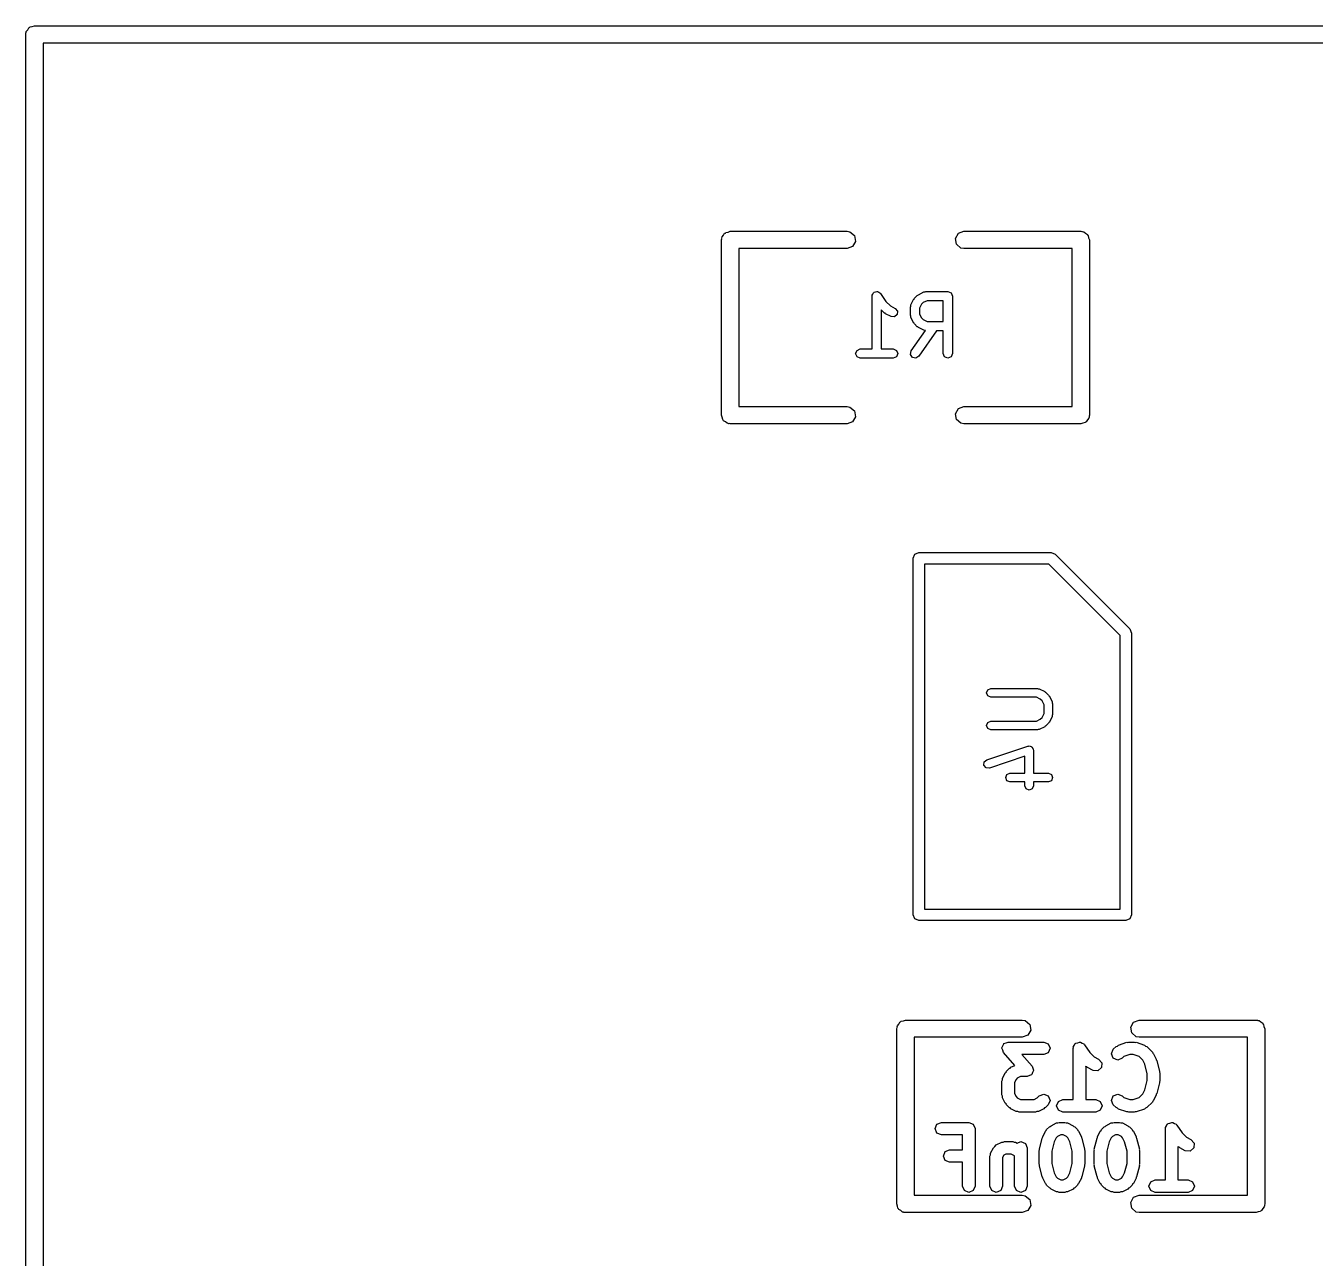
# Model space of a CAD drawing. Extents: x 0.08 to 2.92, y 0.03 to 3.58.
# Drawn here: x 0.1537 to 0.595, y 1.3501 to 1.772 of the extents above; entities that cross this region are included whole.
import ezdxf

# ---------------------------------------------------------------- set-up
doc = ezdxf.new("R2010")
doc.units = 0
doc.header["$MEASUREMENT"] = 0
doc.layers.add('BLACK', color=7, linetype='CONTINUOUS')

msp = doc.modelspace()

# ---------------------------------------------------------------- linework, layer by layer
at = {"layer": 'BLACK', "linetype": 'CONTINUOUS'}
for p, q in [((0.153772, 1.76968), (0.153839, 1.77007)), ((0.153839, 1.77007), (0.154333, 1.77065)), ((0.154333, 1.77065), (0.154716, 1.77132)), ((0.154716, 1.77132), (0.154967, 1.77141)), ((0.154967, 1.77141), (0.155138, 1.77161)), ((0.155138, 1.77161), (0.155893, 1.77175)), ((0.155893, 1.77175), (0.156614, 1.77201)), ((0.156614, 1.77201), (1.3574, 1.77201)), ((0.153661, 1.76906), (0.153729, 1.76944)), ((0.153661, 0.036772), (0.153661, 1.76906)), ((0.153706, 1.76957), (0.153772, 1.76968)), ((0.153729, 1.76944), (0.153706, 1.76957)), ((0.159567, 1.7661), (0.159567, 0.039724)), ((1.35445, 1.7661), (0.159567, 1.7661)), ((0.391783, 1.6987), (0.391851, 1.69909)), ((0.391828, 1.69922), (0.391894, 1.69933)), ((0.391851, 1.69909), (0.391828, 1.69922)), ((0.391894, 1.69933), (0.391962, 1.69971)), ((0.391962, 1.69971), (0.392455, 1.7003)), ((0.392455, 1.7003), (0.392838, 1.70097)), ((0.392838, 1.70097), (0.393089, 1.70106)), ((0.393089, 1.70106), (0.39326, 1.70126)), ((0.39326, 1.70126), (0.394015, 1.7014)), ((0.394015, 1.7014), (0.394736, 1.70166)), ((0.394736, 1.70166), (0.434736, 1.70166)), ((0.434736, 1.70166), (0.435746, 1.70148)), ((0.435746, 1.70148), (0.437293, 1.70018)), ((0.437293, 1.70018), (0.437644, 1.69819)), ((0.471828, 1.69922), (0.472838, 1.70097)), ((0.472179, 1.69723), (0.471828, 1.69922)), ((0.472838, 1.70097), (0.474736, 1.70166)), ((0.474736, 1.70166), (0.514736, 1.70166)), ((0.514736, 1.70166), (0.51512, 1.70159)), ((0.51512, 1.70159), (0.515249, 1.70161)), ((0.515249, 1.70161), (0.515363, 1.70155)), ((0.515363, 1.70155), (0.515746, 1.70148)), ((0.515746, 1.70148), (0.516334, 1.70099)), ((0.516334, 1.70099), (0.516998, 1.7006)), ((0.516998, 1.7006), (0.517089, 1.70035)), ((0.517089, 1.70035), (0.517293, 1.70018)), ((0.517293, 1.70018), (0.517427, 1.69943)), ((0.517427, 1.69943), (0.517689, 1.6987)), ((0.391783, 1.6387), (0.391783, 1.6987)), ((0.434736, 1.69575), (0.397689, 1.69575)), ((0.397689, 1.69575), (0.397689, 1.64166)), ((0.436634, 1.69644), (0.434736, 1.69575)), ((0.437644, 1.69819), (0.436634, 1.69644)), ((0.473726, 1.69593), (0.472179, 1.69723)), ((0.474736, 1.69575), (0.473726, 1.69593)), ((0.511783, 1.69575), (0.474736, 1.69575)), ((0.511783, 1.64166), (0.511783, 1.69575)), ((0.517689, 1.6987), (0.517689, 1.6387)), ((0.443319, 1.67948), (0.443381, 1.67963)), ((0.443319, 1.66137), (0.443319, 1.67948)), ((0.443349, 1.67979), (0.443605, 1.68017)), ((0.443381, 1.67963), (0.443349, 1.67979)), ((0.443605, 1.68017), (0.44378, 1.6806)), ((0.44378, 1.6806), (0.44393, 1.68066)), ((0.44393, 1.68066), (0.44402, 1.68079)), ((0.44402, 1.68079), (0.44447, 1.68088)), ((0.44447, 1.68088), (0.444894, 1.68106)), ((0.444894, 1.68106), (0.445044, 1.681)), ((0.445044, 1.681), (0.445203, 1.68103)), ((0.445203, 1.68103), (0.445584, 1.68077)), ((0.445584, 1.68077), (0.446007, 1.6806)), ((0.446007, 1.6806), (0.446069, 1.68045)), ((0.446069, 1.68045), (0.446204, 1.68036)), ((0.446204, 1.68036), (0.447992, 1.67768)), ((0.447992, 1.67768), (0.449576, 1.67609)), ((0.456609, 1.67644), (0.457546, 1.67831)), ((0.457546, 1.67831), (0.457742, 1.67848)), ((0.457742, 1.67848), (0.457841, 1.67872)), ((0.457841, 1.67872), (0.458778, 1.67966)), ((0.458778, 1.67966), (0.459018, 1.67976)), ((0.459018, 1.67976), (0.459188, 1.67996)), ((0.459188, 1.67996), (0.461062, 1.68089)), ((0.460825, 1.67725), (0.460249, 1.67668)), ((0.462138, 1.67791), (0.460825, 1.67725)), ((0.461062, 1.68089), (0.461428, 1.68092)), ((0.461428, 1.68092), (0.461767, 1.68106)), ((0.461767, 1.68106), (0.469266, 1.68106)), ((0.467691, 1.67791), (0.462138, 1.67791)), ((0.467691, 1.67075), (0.467691, 1.67791)), ((0.469266, 1.68106), (0.470379, 1.6806)), ((0.470379, 1.6806), (0.47084, 1.67948)), ((0.47084, 1.67948), (0.47084, 1.6598)), ((0.44753, 1.67368), (0.446469, 1.67475)), ((0.446469, 1.67475), (0.446469, 1.66137)), ((0.447769, 1.67358), (0.44753, 1.67368)), ((0.447939, 1.67339), (0.447769, 1.67358)), ((0.449814, 1.67245), (0.447939, 1.67339)), ((0.449576, 1.67609), (0.451222, 1.67527)), ((0.451927, 1.67316), (0.451016, 1.67237)), ((0.451222, 1.67527), (0.452012, 1.67436)), ((0.452012, 1.67436), (0.451927, 1.67316)), ((0.456442, 1.67574), (0.456583, 1.67607)), ((0.456442, 1.67292), (0.456442, 1.67574)), ((0.456583, 1.67258), (0.456442, 1.67292)), ((0.456583, 1.67607), (0.456609, 1.67644)), ((0.460249, 1.67668), (0.459592, 1.67536)), ((0.459592, 1.67536), (0.459592, 1.67329)), ((0.459592, 1.67329), (0.460249, 1.67198)), ((0.451016, 1.67237), (0.449814, 1.67245)), ((0.456609, 1.67222), (0.456583, 1.67258)), ((0.457546, 1.67034), (0.456609, 1.67222)), ((0.457742, 1.67017), (0.457546, 1.67034)), ((0.457841, 1.66993), (0.457742, 1.67017)), ((0.458778, 1.669), (0.457841, 1.66993)), ((0.459018, 1.6689), (0.458778, 1.669)), ((0.459188, 1.6687), (0.459018, 1.6689)), ((0.461062, 1.66776), (0.459188, 1.6687)), ((0.460249, 1.67198), (0.460825, 1.67141)), ((0.460825, 1.67141), (0.462138, 1.67075)), ((0.462138, 1.67075), (0.467691, 1.67075)), ((0.456727, 1.6607), (0.461602, 1.66767)), ((0.465399, 1.6676), (0.459307, 1.6589)), ((0.461428, 1.66774), (0.461062, 1.66776)), ((0.461602, 1.66767), (0.461428, 1.66774)), ((0.467691, 1.6676), (0.465399, 1.6676)), ((0.467691, 1.6598), (0.467691, 1.6676)), ((0.437695, 1.6598), (0.438156, 1.66091)), ((0.438156, 1.65869), (0.437695, 1.6598)), ((0.438156, 1.66091), (0.439269, 1.66137)), ((0.439269, 1.66137), (0.443319, 1.66137)), ((0.446469, 1.66137), (0.450518, 1.66137)), ((0.450518, 1.66137), (0.451632, 1.66091)), ((0.451632, 1.66091), (0.452093, 1.6598)), ((0.452093, 1.6598), (0.451632, 1.65869)), ((0.456466, 1.65953), (0.456727, 1.6607)), ((0.457114, 1.65851), (0.456466, 1.65953)), ((0.468152, 1.65869), (0.467691, 1.6598)), ((0.47084, 1.6598), (0.470379, 1.65869)), ((0.439269, 1.65822), (0.438156, 1.65869)), ((0.450518, 1.65822), (0.439269, 1.65822)), ((0.451632, 1.65869), (0.450518, 1.65822)), ((0.458291, 1.65825), (0.457114, 1.65851)), ((0.459307, 1.6589), (0.458291, 1.65825)), ((0.469266, 1.65822), (0.468152, 1.65869)), ((0.470379, 1.65869), (0.469266, 1.65822)), ((0.392046, 1.63798), (0.391783, 1.6387)), ((0.392179, 1.63723), (0.392046, 1.63798)), ((0.397689, 1.64166), (0.434736, 1.64166)), ((0.434736, 1.64166), (0.435746, 1.64148)), ((0.435746, 1.64148), (0.437293, 1.64018)), ((0.437644, 1.63819), (0.436634, 1.63644)), ((0.437293, 1.64018), (0.437644, 1.63819)), ((0.471828, 1.63922), (0.472838, 1.64097)), ((0.472179, 1.63723), (0.471828, 1.63922)), ((0.472838, 1.64097), (0.474736, 1.64166)), ((0.474736, 1.64166), (0.511783, 1.64166)), ((0.517511, 1.63769), (0.517018, 1.63711)), ((0.517579, 1.63808), (0.517511, 1.63769)), ((0.517644, 1.63819), (0.517579, 1.63808)), ((0.517689, 1.6387), (0.517621, 1.63832)), ((0.517621, 1.63832), (0.517644, 1.63819)), ((0.392383, 1.63706), (0.392179, 1.63723)), ((0.392474, 1.63681), (0.392383, 1.63706)), ((0.393139, 1.63642), (0.392474, 1.63681)), ((0.393726, 1.63593), (0.393139, 1.63642)), ((0.39411, 1.63586), (0.393726, 1.63593)), ((0.394223, 1.6358), (0.39411, 1.63586)), ((0.394353, 1.63582), (0.394223, 1.6358)), ((0.394736, 1.63575), (0.394353, 1.63582)), ((0.434736, 1.63575), (0.394736, 1.63575)), ((0.436634, 1.63644), (0.434736, 1.63575)), ((0.473726, 1.63593), (0.472179, 1.63723)), ((0.474736, 1.63575), (0.473726, 1.63593)), ((0.514736, 1.63575), (0.474736, 1.63575)), ((0.515457, 1.63601), (0.514736, 1.63575)), ((0.516213, 1.63615), (0.515457, 1.63601)), ((0.516384, 1.63635), (0.516213, 1.63615)), ((0.516634, 1.63644), (0.516384, 1.63635)), ((0.517018, 1.63711), (0.516634, 1.63644)), ((0.457335, 1.58973), (0.457911, 1.59112)), ((0.457335, 1.46768), (0.457335, 1.58973)), ((0.457911, 1.59112), (0.459303, 1.5917)), ((0.459303, 1.5917), (0.504579, 1.5917)), ((0.504579, 1.5917), (0.505971, 1.59112)), ((0.505971, 1.59112), (0.531561, 1.56553)), ((0.461272, 1.58776), (0.461272, 1.46965)), ((0.503763, 1.58776), (0.461272, 1.58776)), ((0.528201, 1.56332), (0.503763, 1.58776)), ((0.528201, 1.46965), (0.528201, 1.56332)), ((0.531561, 1.56553), (0.532138, 1.56414)), ((0.532138, 1.56414), (0.532138, 1.46768)), ((0.48248, 1.5437), (0.482912, 1.54475)), ((0.482912, 1.54475), (0.483956, 1.54518)), ((0.483956, 1.54518), (0.499892, 1.54518)), ((0.499892, 1.54518), (0.500209, 1.54505)), ((0.500209, 1.54505), (0.500552, 1.54502)), ((0.500552, 1.54502), (0.502427, 1.54409)), ((0.482912, 1.54266), (0.48248, 1.5437)), ((0.483956, 1.54223), (0.482912, 1.54266)), ((0.499543, 1.54223), (0.483956, 1.54223)), ((0.500892, 1.54155), (0.499543, 1.54223)), ((0.501491, 1.54095), (0.500892, 1.54155)), ((0.502165, 1.5396), (0.501491, 1.54095)), ((0.502427, 1.54409), (0.502586, 1.5439)), ((0.502586, 1.5439), (0.502811, 1.54381)), ((0.502811, 1.54381), (0.503748, 1.54287)), ((0.503748, 1.54287), (0.503841, 1.54265)), ((0.503841, 1.54265), (0.504024, 1.54249)), ((0.504024, 1.54249), (0.504962, 1.54061)), ((0.504962, 1.54061), (0.504986, 1.54027)), ((0.504986, 1.54027), (0.505118, 1.53995)), ((0.501491, 1.5352), (0.502165, 1.53655)), ((0.502165, 1.53655), (0.502165, 1.5396)), ((0.504986, 1.53589), (0.504962, 1.53554)), ((0.505118, 1.5362), (0.504986, 1.53589)), ((0.505118, 1.53995), (0.505118, 1.5362)), ((0.48248, 1.53245), (0.482912, 1.5335)), ((0.482912, 1.53141), (0.48248, 1.53245)), ((0.482912, 1.5335), (0.483956, 1.53393)), ((0.483956, 1.53098), (0.482912, 1.53141)), ((0.483956, 1.53393), (0.499543, 1.53393)), ((0.499543, 1.53393), (0.500892, 1.53461)), ((0.502427, 1.53207), (0.500552, 1.53113)), ((0.500892, 1.53461), (0.501491, 1.5352)), ((0.502586, 1.53225), (0.502427, 1.53207)), ((0.502811, 1.53235), (0.502586, 1.53225)), ((0.503748, 1.53329), (0.502811, 1.53235)), ((0.503841, 1.53351), (0.503748, 1.53329)), ((0.504024, 1.53367), (0.503841, 1.53351)), ((0.504962, 1.53554), (0.504024, 1.53367)), ((0.499892, 1.53098), (0.483956, 1.53098)), ((0.500209, 1.53111), (0.499892, 1.53098)), ((0.500552, 1.53113), (0.500209, 1.53111)), ((0.482552, 1.52073), (0.496613, 1.52542)), ((0.496613, 1.52542), (0.496855, 1.5254)), ((0.496855, 1.5254), (0.49708, 1.52549)), ((0.49708, 1.52549), (0.497397, 1.52536)), ((0.497397, 1.52536), (0.49774, 1.52534)), ((0.49774, 1.52534), (0.497899, 1.52515)), ((0.497899, 1.52515), (0.498124, 1.52506)), ((0.498124, 1.52506), (0.498255, 1.52474)), ((0.498255, 1.52474), (0.49848, 1.52448)), ((0.49848, 1.52448), (0.498463, 1.52424)), ((0.498463, 1.52424), (0.498556, 1.52402)), ((0.498556, 1.52402), (0.498556, 1.51612)), ((0.481618, 1.51886), (0.481698, 1.51999)), ((0.482359, 1.51801), (0.481618, 1.51886)), ((0.481698, 1.51999), (0.482552, 1.52073)), ((0.495603, 1.52197), (0.483486, 1.51793)), ((0.495603, 1.51612), (0.495603, 1.52197)), ((0.483486, 1.51793), (0.482359, 1.51801)), ((0.489042, 1.51464), (0.489474, 1.51569)), ((0.489474, 1.5136), (0.489042, 1.51464)), ((0.489474, 1.51569), (0.490518, 1.51612)), ((0.490518, 1.51612), (0.495603, 1.51612)), ((0.498556, 1.51612), (0.503641, 1.51612)), ((0.503641, 1.51612), (0.504685, 1.51569)), ((0.504685, 1.51569), (0.505118, 1.51464)), ((0.505118, 1.51464), (0.504685, 1.5136)), ((0.490518, 1.51317), (0.489474, 1.5136)), ((0.495603, 1.51317), (0.490518, 1.51317)), ((0.495603, 1.51183), (0.495603, 1.51317)), ((0.496036, 1.51079), (0.495603, 1.51183)), ((0.49708, 1.51036), (0.496036, 1.51079)), ((0.498124, 1.51079), (0.49708, 1.51036)), ((0.498556, 1.51183), (0.498124, 1.51079)), ((0.503641, 1.51317), (0.498556, 1.51317)), ((0.498556, 1.51317), (0.498556, 1.51183)), ((0.504685, 1.5136), (0.503641, 1.51317)), ((0.461272, 1.46965), (0.528201, 1.46965)), ((0.457911, 1.46629), (0.457335, 1.46768)), ((0.459303, 1.46571), (0.457911, 1.46629)), ((0.530169, 1.46571), (0.459303, 1.46571)), ((0.531561, 1.46629), (0.530169, 1.46571)), ((0.532138, 1.46768), (0.531561, 1.46629)), ((0.451962, 1.42971), (0.452455, 1.4303)), ((0.452455, 1.4303), (0.452838, 1.43097)), ((0.452838, 1.43097), (0.453089, 1.43106)), ((0.453089, 1.43106), (0.45326, 1.43126)), ((0.45326, 1.43126), (0.454015, 1.4314)), ((0.454015, 1.4314), (0.454736, 1.43166)), ((0.454736, 1.43166), (0.494736, 1.43166)), ((0.494736, 1.43166), (0.495746, 1.43148)), ((0.495746, 1.43148), (0.497293, 1.43018)), ((0.497293, 1.43018), (0.497644, 1.42819)), ((0.531828, 1.42922), (0.532838, 1.43097)), ((0.532838, 1.43097), (0.534736, 1.43166)), ((0.534736, 1.43166), (0.574736, 1.43166)), ((0.574736, 1.43166), (0.57512, 1.43159)), ((0.57512, 1.43159), (0.575249, 1.43161)), ((0.575249, 1.43161), (0.575363, 1.43155)), ((0.575363, 1.43155), (0.575746, 1.43148)), ((0.575746, 1.43148), (0.576334, 1.43099)), ((0.576334, 1.43099), (0.576998, 1.4306)), ((0.576998, 1.4306), (0.577089, 1.43035)), ((0.577089, 1.43035), (0.577293, 1.43018)), ((0.577293, 1.43018), (0.577427, 1.42943)), ((0.451783, 1.4287), (0.451851, 1.42909)), ((0.451783, 1.3687), (0.451783, 1.4287)), ((0.451828, 1.42922), (0.451894, 1.42933)), ((0.451851, 1.42909), (0.451828, 1.42922)), ((0.451894, 1.42933), (0.451962, 1.42971)), ((0.494736, 1.42575), (0.457689, 1.42575)), ((0.457689, 1.42575), (0.457689, 1.37166)), ((0.496634, 1.42644), (0.494736, 1.42575)), ((0.497644, 1.42819), (0.496634, 1.42644)), ((0.532179, 1.42723), (0.531828, 1.42922)), ((0.533726, 1.42593), (0.532179, 1.42723)), ((0.534736, 1.42575), (0.533726, 1.42593)), ((0.571783, 1.42575), (0.534736, 1.42575)), ((0.571783, 1.37166), (0.571783, 1.42575)), ((0.577427, 1.42943), (0.577689, 1.4287)), ((0.577689, 1.4287), (0.577689, 1.3687)), ((0.487727, 1.42199), (0.487756, 1.42206)), ((0.488016, 1.42129), (0.487727, 1.42199)), ((0.487731, 1.42214), (0.488067, 1.42281)), ((0.487756, 1.42206), (0.487731, 1.42214)), ((0.488259, 1.42058), (0.488016, 1.42129)), ((0.488067, 1.42281), (0.488356, 1.42351)), ((0.488356, 1.42351), (0.488427, 1.42354)), ((0.488427, 1.42354), (0.488461, 1.42361)), ((0.488461, 1.42361), (0.489178, 1.42385)), ((0.489178, 1.42385), (0.489877, 1.42414)), ((0.489877, 1.42414), (0.502072, 1.42414)), ((0.502072, 1.42414), (0.503592, 1.42351)), ((0.503592, 1.42351), (0.504222, 1.42199)), ((0.504222, 1.42199), (0.503592, 1.42047)), ((0.512117, 1.42199), (0.512202, 1.4222)), ((0.512117, 1.40444), (0.512117, 1.42199)), ((0.512159, 1.42241), (0.512507, 1.42293)), ((0.512202, 1.4222), (0.512159, 1.42241)), ((0.512507, 1.42293), (0.512747, 1.42351)), ((0.512747, 1.42351), (0.512951, 1.4236)), ((0.512951, 1.4236), (0.513075, 1.42378)), ((0.513075, 1.42378), (0.513689, 1.4239)), ((0.513689, 1.4239), (0.514267, 1.42414)), ((0.514267, 1.42414), (0.514472, 1.42406)), ((0.514472, 1.42406), (0.514689, 1.4241)), ((0.514689, 1.4241), (0.515209, 1.42375)), ((0.515209, 1.42375), (0.515787, 1.42351)), ((0.515787, 1.42351), (0.515872, 1.42331)), ((0.515872, 1.42331), (0.516056, 1.42319)), ((0.516056, 1.42319), (0.517814, 1.42055)), ((0.52525, 1.42012), (0.52588, 1.42164)), ((0.52588, 1.42164), (0.526818, 1.42258)), ((0.526818, 1.42258), (0.527281, 1.42277)), ((0.527281, 1.42277), (0.527659, 1.42309)), ((0.527659, 1.42309), (0.530473, 1.42403)), ((0.530473, 1.42403), (0.530826, 1.42401)), ((0.530826, 1.42401), (0.531153, 1.42414)), ((0.531153, 1.42414), (0.533029, 1.42414)), ((0.533029, 1.42414), (0.533356, 1.42401)), ((0.533356, 1.42401), (0.533709, 1.42403)), ((0.533709, 1.42403), (0.536523, 1.42309)), ((0.536523, 1.42309), (0.536901, 1.42277)), ((0.536901, 1.42277), (0.537364, 1.42257)), ((0.537364, 1.42257), (0.53924, 1.4207)), ((0.492136, 1.41615), (0.488259, 1.42058)), ((0.502072, 1.41984), (0.494615, 1.41984)), ((0.494615, 1.41984), (0.498061, 1.4159)), ((0.503592, 1.42047), (0.502072, 1.41984)), ((0.517814, 1.42055), (0.519293, 1.41907)), ((0.519293, 1.41907), (0.520857, 1.41829)), ((0.520857, 1.41829), (0.521935, 1.41704)), ((0.521935, 1.41704), (0.521819, 1.4154)), ((0.52588, 1.4186), (0.52525, 1.42012)), ((0.5274, 1.41797), (0.52588, 1.4186)), ((0.528921, 1.4186), (0.5274, 1.41797)), ((0.5295, 1.41918), (0.528921, 1.4186)), ((0.531502, 1.41984), (0.5295, 1.41918)), ((0.53268, 1.41984), (0.531502, 1.41984)), ((0.534682, 1.41918), (0.53268, 1.41984)), ((0.535953, 1.4179), (0.534682, 1.41918)), ((0.536629, 1.41655), (0.535953, 1.4179)), ((0.53924, 1.4207), (0.539375, 1.42037)), ((0.539375, 1.42037), (0.539643, 1.42014)), ((0.539643, 1.42014), (0.540581, 1.41826)), ((0.540581, 1.41826), (0.540598, 1.41802)), ((0.540598, 1.41802), (0.540743, 1.41782)), ((0.540743, 1.41782), (0.541682, 1.41407)), ((0.487954, 1.4117), (0.488892, 1.41357)), ((0.488892, 1.41357), (0.489159, 1.41381)), ((0.489159, 1.41381), (0.489294, 1.41413)), ((0.489294, 1.41413), (0.490233, 1.41507)), ((0.490233, 1.41507), (0.49056, 1.41521)), ((0.49056, 1.41521), (0.490791, 1.41547)), ((0.490791, 1.41547), (0.492136, 1.41615)), ((0.494137, 1.41234), (0.493026, 1.41178)), ((0.496443, 1.41234), (0.494137, 1.41234)), ((0.497142, 1.41263), (0.496443, 1.41234)), ((0.497859, 1.41287), (0.497142, 1.41263)), ((0.497893, 1.41294), (0.497859, 1.41287)), ((0.497964, 1.41297), (0.497893, 1.41294)), ((0.498253, 1.41367), (0.497964, 1.41297)), ((0.498061, 1.4159), (0.498304, 1.41519)), ((0.498589, 1.41435), (0.498253, 1.41367)), ((0.498304, 1.41519), (0.498593, 1.41449)), ((0.498593, 1.41449), (0.498564, 1.41442)), ((0.498564, 1.41442), (0.498589, 1.41435)), ((0.516499, 1.41578), (0.516417, 1.41586)), ((0.516417, 1.41586), (0.516417, 1.40444)), ((0.516826, 1.41565), (0.516499, 1.41578)), ((0.517058, 1.41538), (0.516826, 1.41565)), ((0.518934, 1.41444), (0.517058, 1.41538)), ((0.520576, 1.41432), (0.518934, 1.41444)), ((0.521819, 1.4154), (0.520576, 1.41432)), ((0.537446, 1.41329), (0.536629, 1.41655)), ((0.537446, 1.411), (0.537446, 1.41329)), ((0.541682, 1.41407), (0.541641, 1.4138)), ((0.541641, 1.4138), (0.541746, 1.41355)), ((0.541746, 1.41355), (0.541746, 1.41074)), ((0.487727, 1.41074), (0.487918, 1.4112)), ((0.487727, 1.40605), (0.487727, 1.41074)), ((0.487918, 1.4112), (0.487954, 1.4117)), ((0.492582, 1.41134), (0.492027, 1.41023)), ((0.492027, 1.41023), (0.492027, 1.40655)), ((0.493026, 1.41178), (0.492582, 1.41134)), ((0.536629, 1.40773), (0.537446, 1.411)), ((0.541682, 1.41021), (0.540743, 1.40646)), ((0.541746, 1.41074), (0.541641, 1.41048)), ((0.541641, 1.41048), (0.541682, 1.41021)), ((0.487918, 1.40558), (0.487727, 1.40605)), ((0.487954, 1.40508), (0.487918, 1.40558)), ((0.488892, 1.40321), (0.487954, 1.40508)), ((0.492027, 1.40655), (0.492582, 1.40544)), ((0.492582, 1.40544), (0.493026, 1.405)), ((0.493026, 1.405), (0.494137, 1.40444)), ((0.494137, 1.40444), (0.49875, 1.40444)), ((0.49875, 1.40444), (0.49986, 1.405)), ((0.49986, 1.405), (0.500552, 1.40569)), ((0.500552, 1.40569), (0.502072, 1.40632)), ((0.502072, 1.40632), (0.503592, 1.40569)), ((0.503592, 1.40569), (0.504222, 1.40417)), ((0.504222, 1.40417), (0.503592, 1.40265)), ((0.506489, 1.40229), (0.507118, 1.40381)), ((0.507118, 1.40381), (0.508639, 1.40444)), ((0.508639, 1.40444), (0.512117, 1.40444)), ((0.516417, 1.40444), (0.519896, 1.40444)), ((0.519896, 1.40444), (0.521416, 1.40381)), ((0.521416, 1.40381), (0.522046, 1.40229)), ((0.52525, 1.40417), (0.52588, 1.40569)), ((0.52588, 1.40265), (0.52525, 1.40417)), ((0.52588, 1.40569), (0.5274, 1.40632)), ((0.5274, 1.40632), (0.528921, 1.40569)), ((0.528921, 1.40569), (0.5295, 1.40511)), ((0.5295, 1.40511), (0.531502, 1.40444)), ((0.531502, 1.40444), (0.53268, 1.40444)), ((0.53268, 1.40444), (0.534682, 1.40511)), ((0.534682, 1.40511), (0.535953, 1.40638)), ((0.535953, 1.40638), (0.536629, 1.40773)), ((0.53924, 1.40359), (0.537364, 1.40171)), ((0.539375, 1.40391), (0.53924, 1.40359)), ((0.539643, 1.40415), (0.539375, 1.40391)), ((0.540581, 1.40602), (0.539643, 1.40415)), ((0.540598, 1.40627), (0.540581, 1.40602)), ((0.540743, 1.40646), (0.540598, 1.40627)), ((0.489159, 1.40298), (0.488892, 1.40321)), ((0.489295, 1.40265), (0.489159, 1.40298)), ((0.490233, 1.40171), (0.489295, 1.40265)), ((0.49056, 1.40158), (0.490233, 1.40171)), ((0.490791, 1.40131), (0.49056, 1.40158)), ((0.492668, 1.40037), (0.490791, 1.40131)), ((0.493167, 1.40033), (0.492668, 1.40037)), ((0.493629, 1.40014), (0.493167, 1.40033)), ((0.499258, 1.40014), (0.493629, 1.40014)), ((0.49972, 1.40033), (0.499258, 1.40014)), ((0.500219, 1.40037), (0.49972, 1.40033)), ((0.502095, 1.40131), (0.500219, 1.40037)), ((0.502327, 1.40158), (0.502095, 1.40131)), ((0.502654, 1.40171), (0.502327, 1.40158)), ((0.503592, 1.40265), (0.502654, 1.40171)), ((0.507118, 1.40077), (0.506489, 1.40229)), ((0.508639, 1.40014), (0.507118, 1.40077)), ((0.519896, 1.40014), (0.508639, 1.40014)), ((0.521416, 1.40077), (0.519896, 1.40014)), ((0.522046, 1.40229), (0.521416, 1.40077)), ((0.526818, 1.40171), (0.52588, 1.40265)), ((0.527281, 1.40152), (0.526818, 1.40171)), ((0.527659, 1.40119), (0.527281, 1.40152)), ((0.530473, 1.40025), (0.527659, 1.40119)), ((0.530826, 1.40028), (0.530473, 1.40025)), ((0.531153, 1.40014), (0.530826, 1.40028)), ((0.533029, 1.40014), (0.531153, 1.40014)), ((0.533356, 1.40028), (0.533029, 1.40014)), ((0.533709, 1.40025), (0.533356, 1.40028)), ((0.536523, 1.40119), (0.533709, 1.40025)), ((0.536901, 1.40152), (0.536523, 1.40119)), ((0.537364, 1.40171), (0.536901, 1.40152)), ((0.464903, 1.39449), (0.465533, 1.39601)), ((0.465533, 1.39601), (0.467053, 1.39664)), ((0.467053, 1.39664), (0.476434, 1.39664)), ((0.476434, 1.39664), (0.477954, 1.39601)), ((0.477954, 1.39601), (0.478584, 1.39449)), ((0.503056, 1.39414), (0.503994, 1.39508)), ((0.503994, 1.39508), (0.504321, 1.39521)), ((0.504321, 1.39521), (0.504553, 1.39548)), ((0.504553, 1.39548), (0.506429, 1.39642)), ((0.506429, 1.39642), (0.506929, 1.39645)), ((0.506929, 1.39645), (0.507391, 1.39664)), ((0.507391, 1.39664), (0.509267, 1.39664)), ((0.509267, 1.39664), (0.50973, 1.39645)), ((0.50973, 1.39645), (0.510229, 1.39642)), ((0.510229, 1.39642), (0.512105, 1.39548)), ((0.512105, 1.39548), (0.512337, 1.39521)), ((0.512337, 1.39521), (0.512664, 1.39508)), ((0.512664, 1.39508), (0.513602, 1.39414)), ((0.521818, 1.39414), (0.522756, 1.39508)), ((0.522756, 1.39508), (0.523083, 1.39521)), ((0.523083, 1.39521), (0.523315, 1.39548)), ((0.523315, 1.39548), (0.525191, 1.39642)), ((0.525191, 1.39642), (0.525691, 1.39645)), ((0.525691, 1.39645), (0.526153, 1.39664)), ((0.526153, 1.39664), (0.528029, 1.39664)), ((0.528029, 1.39664), (0.528491, 1.39645)), ((0.528491, 1.39645), (0.528991, 1.39642)), ((0.528991, 1.39642), (0.530867, 1.39548)), ((0.530867, 1.39548), (0.531099, 1.39521)), ((0.531099, 1.39521), (0.531425, 1.39508)), ((0.531425, 1.39508), (0.532364, 1.39414)), ((0.543703, 1.39449), (0.543788, 1.3947)), ((0.543745, 1.39491), (0.544093, 1.39543)), ((0.543788, 1.3947), (0.543745, 1.39491)), ((0.544093, 1.39543), (0.544333, 1.39601)), ((0.544333, 1.39601), (0.544537, 1.3961)), ((0.544537, 1.3961), (0.54466, 1.39628)), ((0.54466, 1.39628), (0.545274, 1.3964)), ((0.545274, 1.3964), (0.545853, 1.39664)), ((0.545853, 1.39664), (0.546057, 1.39656)), ((0.546057, 1.39656), (0.546275, 1.3966)), ((0.546275, 1.3966), (0.546795, 1.39625)), ((0.546795, 1.39625), (0.547373, 1.39601)), ((0.547373, 1.39601), (0.547458, 1.39581)), ((0.547458, 1.39581), (0.547642, 1.39569)), ((0.547642, 1.39569), (0.5494, 1.39305)), ((0.465533, 1.39297), (0.464903, 1.39449)), ((0.467053, 1.39234), (0.465533, 1.39297)), ((0.474284, 1.39234), (0.467053, 1.39234)), ((0.474284, 1.38726), (0.474284, 1.39234)), ((0.478584, 1.39449), (0.478584, 1.37479)), ((0.500615, 1.38751), (0.501553, 1.39126)), ((0.501553, 1.39126), (0.501698, 1.39146)), ((0.501698, 1.39146), (0.501716, 1.3917)), ((0.501716, 1.3917), (0.502654, 1.39358)), ((0.502654, 1.39358), (0.502921, 1.39381)), ((0.502921, 1.39381), (0.503056, 1.39414)), ((0.506344, 1.39134), (0.505667, 1.38999)), ((0.506788, 1.39179), (0.506344, 1.39134)), ((0.507899, 1.39234), (0.506788, 1.39179)), ((0.50876, 1.39234), (0.507899, 1.39234)), ((0.50987, 1.39179), (0.50876, 1.39234)), ((0.510314, 1.39134), (0.50987, 1.39179)), ((0.510991, 1.38999), (0.510314, 1.39134)), ((0.513602, 1.39414), (0.513737, 1.39381)), ((0.513737, 1.39381), (0.514004, 1.39358)), ((0.514004, 1.39358), (0.514943, 1.3917)), ((0.514943, 1.3917), (0.51496, 1.39146)), ((0.51496, 1.39146), (0.515105, 1.39126)), ((0.515105, 1.39126), (0.516043, 1.38751)), ((0.519377, 1.38751), (0.520315, 1.39126)), ((0.520315, 1.39126), (0.52046, 1.39146)), ((0.52046, 1.39146), (0.520477, 1.3917)), ((0.520477, 1.3917), (0.521416, 1.39358)), ((0.521416, 1.39358), (0.521683, 1.39381)), ((0.521683, 1.39381), (0.521818, 1.39414)), ((0.525106, 1.39134), (0.524429, 1.38999)), ((0.52555, 1.39179), (0.525106, 1.39134)), ((0.52666, 1.39234), (0.52555, 1.39179)), ((0.527522, 1.39234), (0.52666, 1.39234)), ((0.528632, 1.39179), (0.527522, 1.39234)), ((0.529076, 1.39134), (0.528632, 1.39179)), ((0.529753, 1.38999), (0.529076, 1.39134)), ((0.532364, 1.39414), (0.532499, 1.39381)), ((0.532499, 1.39381), (0.532766, 1.39358)), ((0.532766, 1.39358), (0.533704, 1.3917)), ((0.533704, 1.3917), (0.533722, 1.39146)), ((0.533722, 1.39146), (0.533867, 1.39126)), ((0.533867, 1.39126), (0.534805, 1.38751)), ((0.543703, 1.37694), (0.543703, 1.39449)), ((0.5494, 1.39305), (0.550879, 1.39157)), ((0.550879, 1.39157), (0.552443, 1.39079)), ((0.552443, 1.39079), (0.553521, 1.38954)), ((0.467717, 1.38511), (0.468347, 1.38663)), ((0.468347, 1.38663), (0.469867, 1.38726)), ((0.469867, 1.38726), (0.474284, 1.38726)), ((0.483856, 1.38557), (0.483892, 1.38607)), ((0.483892, 1.38607), (0.48483, 1.38795)), ((0.48483, 1.38795), (0.485345, 1.3884)), ((0.485345, 1.3884), (0.485791, 1.38891)), ((0.485791, 1.38891), (0.487668, 1.38985)), ((0.487668, 1.38985), (0.488167, 1.38988)), ((0.488167, 1.38988), (0.488629, 1.39008)), ((0.489137, 1.38578), (0.488355, 1.38539)), ((0.488629, 1.39008), (0.491443, 1.39008)), ((0.490936, 1.38578), (0.489137, 1.38578)), ((0.492046, 1.38522), (0.490936, 1.38578)), ((0.491443, 1.39008), (0.491906, 1.38988)), ((0.491906, 1.38988), (0.492405, 1.38985)), ((0.492405, 1.38985), (0.492996, 1.38955)), ((0.492996, 1.38955), (0.494258, 1.39008)), ((0.494258, 1.39008), (0.495778, 1.38945)), ((0.495778, 1.38945), (0.496408, 1.38793)), ((0.496408, 1.38793), (0.496408, 1.37479)), ((0.50055, 1.38699), (0.500655, 1.38724)), ((0.50055, 1.3823), (0.50055, 1.38699)), ((0.500655, 1.38724), (0.500615, 1.38751)), ((0.505667, 1.38999), (0.50485, 1.38672)), ((0.50485, 1.38672), (0.50485, 1.38256)), ((0.511808, 1.38672), (0.510991, 1.38999)), ((0.511808, 1.38256), (0.511808, 1.38672)), ((0.516043, 1.38751), (0.516003, 1.38724)), ((0.516003, 1.38724), (0.516108, 1.38699)), ((0.516108, 1.38699), (0.516108, 1.3823)), ((0.519312, 1.38699), (0.519417, 1.38724)), ((0.519312, 1.3823), (0.519312, 1.38699)), ((0.519417, 1.38724), (0.519377, 1.38751)), ((0.524429, 1.38999), (0.523612, 1.38672)), ((0.523612, 1.38672), (0.523612, 1.38256)), ((0.53057, 1.38672), (0.529753, 1.38999)), ((0.53057, 1.38256), (0.53057, 1.38672)), ((0.534805, 1.38751), (0.534765, 1.38724)), ((0.534765, 1.38724), (0.53487, 1.38699)), ((0.53487, 1.38699), (0.53487, 1.3823)), ((0.548085, 1.38828), (0.548003, 1.38836)), ((0.548003, 1.38836), (0.548003, 1.37694)), ((0.548412, 1.38815), (0.548085, 1.38828)), ((0.548644, 1.38788), (0.548412, 1.38815)), ((0.55052, 1.38694), (0.548644, 1.38788)), ((0.552161, 1.38682), (0.55052, 1.38694)), ((0.553404, 1.3879), (0.552161, 1.38682)), ((0.553521, 1.38954), (0.553404, 1.3879)), ((0.468347, 1.38359), (0.467717, 1.38511)), ((0.469867, 1.38296), (0.468347, 1.38359)), ((0.474284, 1.38296), (0.469867, 1.38296)), ((0.474284, 1.37479), (0.474284, 1.38296)), ((0.483665, 1.38511), (0.483856, 1.38557)), ((0.483665, 1.37479), (0.483665, 1.38511)), ((0.488355, 1.38539), (0.487965, 1.3846)), ((0.487965, 1.3846), (0.487965, 1.37479)), ((0.492108, 1.38516), (0.492046, 1.38522)), ((0.492108, 1.37479), (0.492108, 1.38516)), ((0.500655, 1.38205), (0.50055, 1.3823)), ((0.500615, 1.38178), (0.500655, 1.38205)), ((0.501553, 1.37802), (0.500615, 1.38178)), ((0.50485, 1.38256), (0.505667, 1.3793)), ((0.510991, 1.3793), (0.511808, 1.38256)), ((0.516043, 1.38178), (0.515105, 1.37802)), ((0.516108, 1.3823), (0.516003, 1.38205)), ((0.516003, 1.38205), (0.516043, 1.38178)), ((0.519417, 1.38205), (0.519312, 1.3823)), ((0.519377, 1.38178), (0.519417, 1.38205)), ((0.520315, 1.37802), (0.519377, 1.38178)), ((0.523612, 1.38256), (0.524429, 1.3793)), ((0.529753, 1.3793), (0.53057, 1.38256)), ((0.534805, 1.38178), (0.533867, 1.37802)), ((0.53487, 1.3823), (0.534765, 1.38205)), ((0.534765, 1.38205), (0.534805, 1.38178)), ((0.501698, 1.37783), (0.501553, 1.37802)), ((0.501716, 1.37758), (0.501698, 1.37783)), ((0.502654, 1.37571), (0.501716, 1.37758)), ((0.505667, 1.3793), (0.506344, 1.37794)), ((0.506344, 1.37794), (0.506788, 1.3775)), ((0.506788, 1.3775), (0.507899, 1.37694)), ((0.507899, 1.37694), (0.50876, 1.37694)), ((0.50876, 1.37694), (0.50987, 1.3775)), ((0.50987, 1.3775), (0.510314, 1.37794)), ((0.510314, 1.37794), (0.510991, 1.3793)), ((0.514943, 1.37758), (0.514004, 1.37571)), ((0.51496, 1.37783), (0.514943, 1.37758)), ((0.515105, 1.37802), (0.51496, 1.37783)), ((0.52046, 1.37783), (0.520315, 1.37802)), ((0.520477, 1.37758), (0.52046, 1.37783)), ((0.521416, 1.37571), (0.520477, 1.37758)), ((0.524429, 1.3793), (0.525106, 1.37794)), ((0.525106, 1.37794), (0.52555, 1.3775)), ((0.52555, 1.3775), (0.52666, 1.37694)), ((0.52666, 1.37694), (0.527522, 1.37694)), ((0.527522, 1.37694), (0.528632, 1.3775)), ((0.528632, 1.3775), (0.529076, 1.37794)), ((0.529076, 1.37794), (0.529753, 1.3793)), ((0.533704, 1.37758), (0.532766, 1.37571)), ((0.533722, 1.37783), (0.533704, 1.37758)), ((0.533867, 1.37802), (0.533722, 1.37783)), ((0.538704, 1.37631), (0.540224, 1.37694)), ((0.540224, 1.37694), (0.543703, 1.37694)), ((0.548003, 1.37694), (0.551481, 1.37694)), ((0.551481, 1.37694), (0.553002, 1.37631)), ((0.474914, 1.37327), (0.474284, 1.37479)), ((0.476434, 1.37264), (0.474914, 1.37327)), ((0.477954, 1.37327), (0.476434, 1.37264)), ((0.478584, 1.37479), (0.477954, 1.37327)), ((0.484294, 1.37327), (0.483665, 1.37479)), ((0.485815, 1.37264), (0.484294, 1.37327)), ((0.487335, 1.37327), (0.485815, 1.37264)), ((0.487965, 1.37479), (0.487335, 1.37327)), ((0.492737, 1.37327), (0.492108, 1.37479)), ((0.494258, 1.37264), (0.492737, 1.37327)), ((0.495778, 1.37327), (0.494258, 1.37264)), ((0.496408, 1.37479), (0.495778, 1.37327)), ((0.502921, 1.37548), (0.502654, 1.37571)), ((0.503056, 1.37515), (0.502921, 1.37548)), ((0.503994, 1.37421), (0.503056, 1.37515)), ((0.504321, 1.37408), (0.503994, 1.37421)), ((0.504553, 1.37381), (0.504321, 1.37408)), ((0.506429, 1.37287), (0.504553, 1.37381)), ((0.506929, 1.37283), (0.506429, 1.37287)), ((0.507391, 1.37264), (0.506929, 1.37283)), ((0.509267, 1.37264), (0.507391, 1.37264)), ((0.50973, 1.37283), (0.509267, 1.37264)), ((0.510229, 1.37287), (0.50973, 1.37283)), ((0.512105, 1.37381), (0.510229, 1.37287)), ((0.512337, 1.37408), (0.512105, 1.37381)), ((0.512664, 1.37421), (0.512337, 1.37408)), ((0.513602, 1.37515), (0.512664, 1.37421)), ((0.513737, 1.37548), (0.513602, 1.37515)), ((0.514004, 1.37571), (0.513737, 1.37548)), ((0.521683, 1.37548), (0.521416, 1.37571)), ((0.521818, 1.37515), (0.521683, 1.37548)), ((0.522756, 1.37421), (0.521818, 1.37515)), ((0.523083, 1.37408), (0.522756, 1.37421)), ((0.523315, 1.37381), (0.523083, 1.37408)), ((0.525191, 1.37287), (0.523315, 1.37381)), ((0.525691, 1.37283), (0.525191, 1.37287)), ((0.526153, 1.37264), (0.525691, 1.37283)), ((0.528029, 1.37264), (0.526153, 1.37264)), ((0.528491, 1.37283), (0.528029, 1.37264)), ((0.528991, 1.37287), (0.528491, 1.37283)), ((0.530867, 1.37381), (0.528991, 1.37287)), ((0.531099, 1.37408), (0.530867, 1.37381)), ((0.531425, 1.37421), (0.531099, 1.37408)), ((0.532364, 1.37515), (0.531425, 1.37421)), ((0.532499, 1.37548), (0.532364, 1.37515)), ((0.532766, 1.37571), (0.532499, 1.37548)), ((0.538074, 1.37479), (0.538704, 1.37631)), ((0.538704, 1.37327), (0.538074, 1.37479)), ((0.540224, 1.37264), (0.538704, 1.37327)), ((0.551481, 1.37264), (0.540224, 1.37264)), ((0.553002, 1.37327), (0.551481, 1.37264)), ((0.553002, 1.37631), (0.553631, 1.37479)), ((0.553631, 1.37479), (0.553002, 1.37327)), ((0.452046, 1.36798), (0.451783, 1.3687)), ((0.457689, 1.37166), (0.494736, 1.37166)), ((0.494736, 1.37166), (0.495746, 1.37148)), ((0.495746, 1.37148), (0.497293, 1.37018)), ((0.497644, 1.36819), (0.496634, 1.36644)), ((0.497293, 1.37018), (0.497644, 1.36819)), ((0.531828, 1.36922), (0.532838, 1.37097)), ((0.532179, 1.36723), (0.531828, 1.36922)), ((0.532838, 1.37097), (0.534736, 1.37166)), ((0.534736, 1.37166), (0.571783, 1.37166)), ((0.577644, 1.36819), (0.577579, 1.36808)), ((0.577689, 1.3687), (0.577621, 1.36832)), ((0.577621, 1.36832), (0.577644, 1.36819)), ((0.452179, 1.36723), (0.452046, 1.36798)), ((0.452383, 1.36706), (0.452179, 1.36723)), ((0.452474, 1.36681), (0.452383, 1.36706)), ((0.453139, 1.36642), (0.452474, 1.36681)), ((0.453726, 1.36593), (0.453139, 1.36642)), ((0.45411, 1.36586), (0.453726, 1.36593)), ((0.454223, 1.3658), (0.45411, 1.36586)), ((0.454353, 1.36582), (0.454223, 1.3658)), ((0.454736, 1.36575), (0.454353, 1.36582)), ((0.494736, 1.36575), (0.454736, 1.36575)), ((0.496634, 1.36644), (0.494736, 1.36575)), ((0.533726, 1.36593), (0.532179, 1.36723)), ((0.534736, 1.36575), (0.533726, 1.36593)), ((0.574736, 1.36575), (0.534736, 1.36575)), ((0.575457, 1.36601), (0.574736, 1.36575)), ((0.576213, 1.36615), (0.575457, 1.36601)), ((0.576384, 1.36635), (0.576213, 1.36615)), ((0.576634, 1.36644), (0.576384, 1.36635)), ((0.577018, 1.36711), (0.576634, 1.36644)), ((0.577511, 1.36769), (0.577018, 1.36711)), ((0.577579, 1.36808), (0.577511, 1.36769))]:
    msp.add_line(p, q, dxfattribs=at)

doc.saveas('drawing.dxf')
